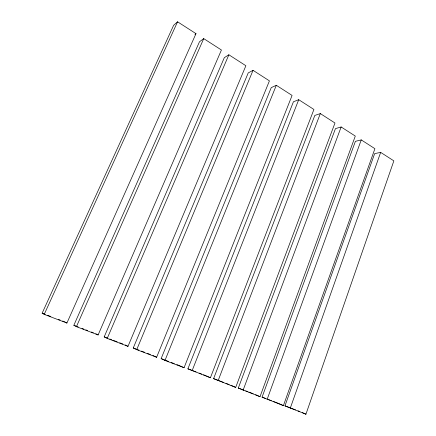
<?xml version="1.0" encoding="UTF-8"?>
<svg xmlns="http://www.w3.org/2000/svg" width="436" height="436" viewBox="0 0 436 436"><rect width="100%" height="100%" fill="white"/><g stroke="black" fill="none" stroke-linecap="round" stroke-linejoin="round"><path stroke-width="0.65" d="M305.93 414.2L393.855 160.862L380.661 152.382L374.644 153.619L284.959 405.872L305.93 414.2L302.295 412.598M290.256 408.221L380.661 152.382M283.411 405.611L374.911 148.681L361.253 139.901L355.395 141.329L262.08 397.142L283.411 405.611L278.768 403.545M267.132 399.403L361.253 139.901M260.02 396.689L355.296 136.07L341.148 126.974L335.464 128.609L238.307 388.067L260.02 396.689L255.594 394.7M243.097 390.236L341.148 126.974M235.702 387.413L334.979 123.012L320.324 113.583L314.825 115.431L213.602 378.639L235.702 387.413L230.998 385.277M218.104 380.704L320.324 113.583M210.408 377.767L313.925 109.474L298.725 99.697L293.433 101.773L187.9 368.829L210.408 377.767L206.55 375.99M192.085 370.78L298.725 99.697M184.068 367.722L292.087 95.435L276.315 85.293L271.247 87.614L161.146 358.615L164.977 360.441L184.068 367.722L180.569 366.082M164.977 360.441L276.315 85.293M156.628 357.253L269.426 80.862L253.044 70.332L248.226 72.916L133.263 347.977L136.719 349.661L156.628 357.253L152.9 355.471M136.719 349.661L253.044 70.332M128.004 346.342L245.888 65.732L228.867 54.783L224.317 57.656L104.193 336.881L107.229 338.418L128.004 346.342L125.23 344.969M107.229 338.418L228.867 54.783M98.127 334.946L221.428 50.004L203.726 38.619L199.47 41.796L73.848 325.294L76.425 326.668L98.127 334.946L95.806 333.753M76.425 326.668L203.726 38.619M66.915 323.038L195.987 33.648L177.561 21.8L173.632 25.299L42.145 313.195L44.216 314.383L66.915 323.038L64.969 321.986M44.216 314.383L177.561 21.8M194.947 34.46L195.987 33.648M42.145 313.195L45.246 314.378M47.731 315.326L50.832 316.514M58.277 319.354L60.141 320.062M62.621 321.01L64.484 321.724M73.848 325.294L78.251 326.978M82.023 328.417L83.908 329.136M85.794 329.856L87.68 330.575M91.456 332.014L93.342 332.739M104.193 336.881L107.915 338.298M109.779 339.012L111.638 339.72M112.88 340.194L117.224 341.851M119.709 342.8L122.81 343.982M133.263 347.977L138.97 350.152M141.498 351.116L144.67 352.326M147.199 353.296L150.371 354.501M161.146 358.615L168.683 361.493M171.195 362.452L174.335 363.651M176.847 364.61L179.986 365.809M187.9 368.829L191.644 370.257M192.892 370.731L196.015 371.924M199.132 373.112L201.628 374.066M203.503 374.78L205.999 375.734M213.602 378.639L223.543 382.432M226.028 383.38L229.134 384.563M238.307 388.067L243.888 390.198M245.746 390.907L247.604 391.615M248.847 392.089L253.185 393.746M262.08 397.142L265.797 398.558M268.271 399.501L271.372 400.684M273.23 401.393L278.184 403.289M284.959 405.872L295.515 409.9M297.995 410.848L299.859 411.557"/></g></svg>
